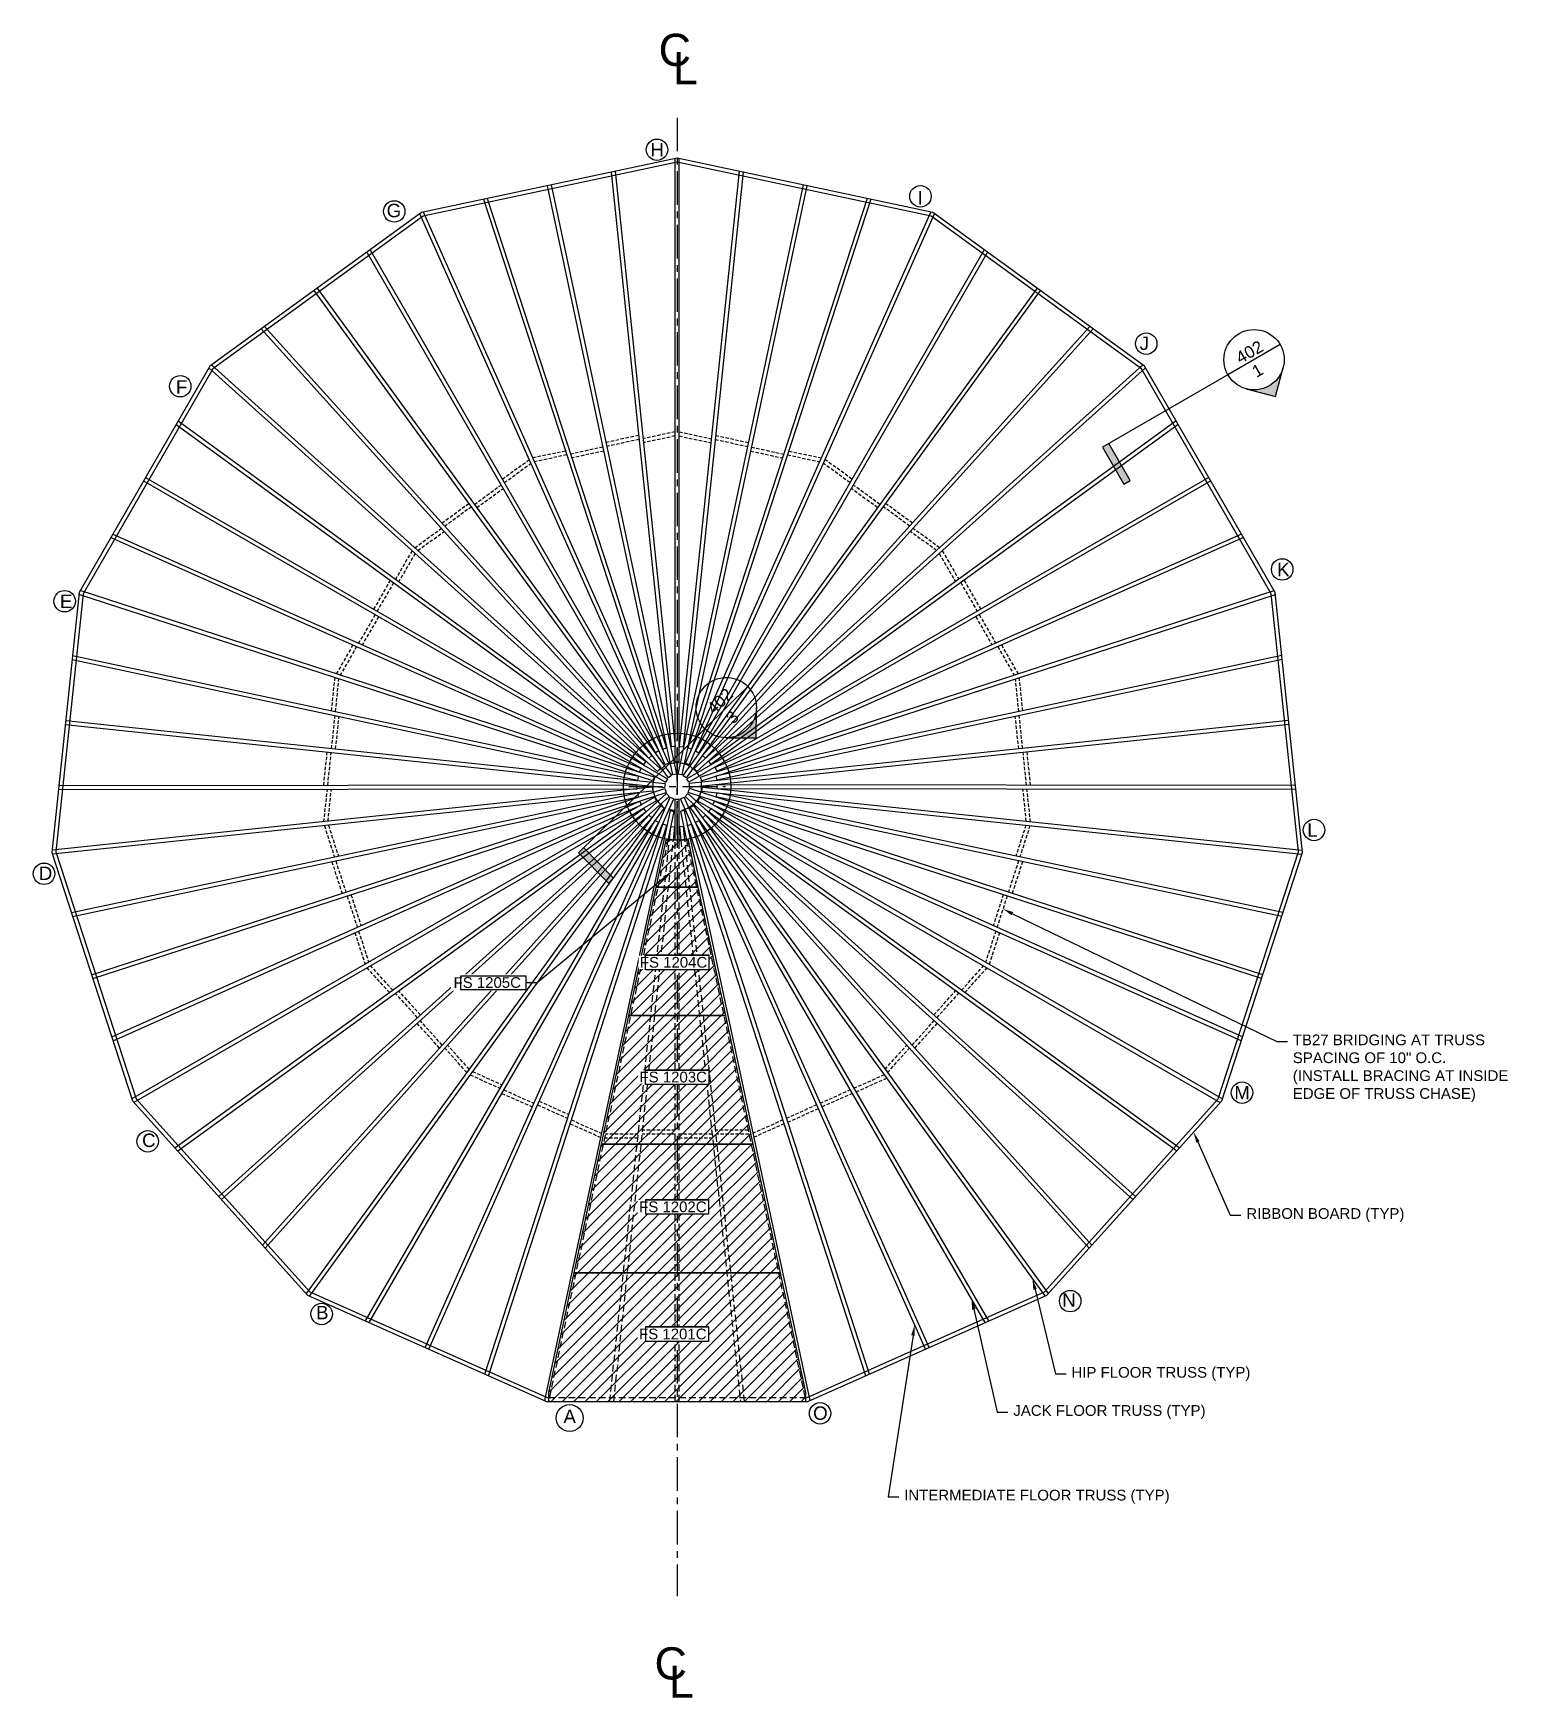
# Model space of a CAD drawing. Header units: inches. Extents: x -240 to 310, y -340 to 281.
import ezdxf
from ezdxf import colors
from ezdxf.entities.mleader import LeaderData, LeaderLine
from ezdxf.enums import TextEntityAlignment as Align
from ezdxf.math import Vec2, Vec3

# ---------------------------------------------------------------- set-up
doc = ezdxf.new("R2010")
doc.units = ezdxf.units.IN
doc.header["$LTSCALE"] = 10
doc.header["$MEASUREMENT"] = 0
doc.header["$PDMODE"] = 34
doc.header["$PDSIZE"] = 18
for name, pattern in [('CENTER', [2, 1.25, -0.25, 0.25, -0.25]), ('HIDDEN', [0.375, 0.25, -0.125]), ('HIDDEN2', [0.1875, 0.125, -0.0625])]:
    doc.linetypes.add(name, pattern=pattern)
doc.layers.get('0').update_dxf_attribs({"linetype": 'CONTINUOUS'})
for name, color, linetype in [('A-BLUE', 5, 'CONTINUOUS'), ('A-PMARK', 1, 'CONTINUOUS'), ('A-SCH', 171, 'CONTINUOUS'), ('A-TXT', 222, 'CONTINUOUS'), ('R-CENTER', 5, 'CENTER'), ('R-FL-HIP', 1, 'CONTINUOUS'), ('R-FL-INT', 3, 'CONTINUOUS'), ('R-FL-JACK', 220, 'CONTINUOUS'), ('R-PERIM', 1, 'CONTINUOUS'), ('S-HDWR', 104, 'CONTINUOUS'), ('S-TXT', 222, 'CONTINUOUS')]:
    doc.layers.add(name, color=color, linetype=linetype)
doc.styles.add('style1', font='arial.ttf')

# ---------------------------------------------------------------- blocks, each defined once
blk = doc.blocks.new('CENTERLINENOTE')
at = {"color": 5, "style": 'style1'}
for s, p in [('C', (-8.45, -1.65)), ('L', (-3.11, -8.46))]:
    blk.add_text(s, height=12, dxfattribs=at).set_placement(p)
blk = doc.blocks.new('DH_PMark_1200')
at = {"layer": 'A-PMARK'}
for centre, radius in [((-7.52, 237.73), 4), ((90.78, 220.36), 4), ((-105.55, 214.7), 4), ((175, 165.36), 4), ((-185.38, 149.47), 4), ((225.73, 81.07), 4), ((-228.52, 69.23), 4), ((237.61, -16.16), 4), ((-236.21, -32.53), 4), ((210.74, -114.21), 4), ((-197.54, -132.39), 4), ((146.64, -192.03), 4), ((-132.64, -196.83), 4), ((-40.1, -235.66), 5), ((53.33, -233.91), 4)]:
    blk.add_circle(centre, radius, dxfattribs=at)
at = {"layer": 'R-CENTER', "color": 0}
blk.add_point((0, 0), dxfattribs=at)
at = {"layer": 'A-PMARK', "char_height": 5, "attachment_point": 2, "style": 'style1'}
for s, insert, width in [('H', (-7.49, 240.24), 3.531), ('G', (-105.67, 217.55), 3.8032), ('I', (90.65, 222.29), 1.3585), ('J', (174.28, 167.99), 2.4447), ('F', (-184.87, 151.67), 2.9867), ('K', (226.15, 83.55), 3.2613), ('E', (-227.94, 71.67), 3.2613), ('L', (237.03, -13.72), 2.7193), ('D', (-235.65, -29.84), 3.531), ('M', (210.78, -111.67), 4.073), ('C', (-197.11, -129.5), 3.531), ('N', (146.2, -189.13), 3.531), ('B', (-132.4, -193.8), 3.2613), ('A', (-40.09, -232.57), 3.2756), ('O', (53.44, -231.34), 3.8032)]:
    blk.add_mtext(s, dxfattribs=dict(at, insert=insert, width=width))
blk = doc.blocks.new('*U92')
h = blk.add_hatch(color=256)
h.dxf.hatch_style = 1
h.paths.add_polyline_path([(-3.109, 0), (-3.222, 0), (-3.222, -0.663), (-3.109, -0.663)])
h = blk.add_hatch(color=256)
h.dxf.hatch_style = 1
h.paths.add_polyline_path([(0.331, -0.331, -0.414214), (-0.331, -0.331), (0, -0.663)])
blk.add_line((0.469, 0), (-0.469, 0))
for points in [[(-0.469, 0), (-3.222, 0), (-3.222, -0.663), (-3.109, -0.663), (-3.109, 0)], [(-0.331, -0.331), (0, -0.663), (0.331, -0.331)]]:
    blk.add_lwpolyline(points)
blk.add_circle((0, 0), 0.469)
at = {"style": 'style1', "flags": 4}
for tag, p in [('SHEET', (-0.002, 0.046)), ('VIEW', (-0.038, -0.265))]:
    blk.add_attdef(tag, text='', height=0.188, dxfattribs=at).set_placement(p, align=Align.CENTER)
blk = doc.blocks.new('*U91')
h = blk.add_hatch(color=256)
h.dxf.hatch_style = 1
h.paths.add_polyline_path([(-2.608, 0), (-2.722, 0), (-2.722, -0.663), (-2.608, -0.663)])
h = blk.add_hatch(color=256)
h.dxf.hatch_style = 1
h.paths.add_polyline_path([(0.331, -0.331, -0.414214), (-0.331, -0.331), (0, -0.663)])
blk.add_line((0.469, 0), (-0.469, 0))
for points in [[(-0.469, 0), (-2.722, 0), (-2.722, -0.663), (-2.608, -0.663), (-2.608, 0)], [(-0.331, -0.331), (0, -0.663), (0.331, -0.331)]]:
    blk.add_lwpolyline(points)
blk.add_circle((0, 0), 0.469)
at = {"style": 'style1', "flags": 4}
for tag, p in [('SHEET', (-0.002, 0.046)), ('VIEW', (-0.038, -0.265))]:
    blk.add_attdef(tag, text='', height=0.188, dxfattribs=at).set_placement(p, align=Align.CENTER)

msp = doc.modelspace()

# ---------------------------------------------------------------- hatches: boundary and pattern name
at = {"layer": 'A-BLUE'}
h = msp.add_hatch(dxfattribs=at)
h.set_pattern_fill('ANSI31', color=256, scale=24)
h.paths.add_polyline_path([(48, -229.47), (48, -226.12), (38.51, -181.47), (-38.51, -181.47), (-48, -226.12), (-48, -229.47)])
h.paths.add_polyline_path([(11.7, -201.54), (-11.7, -201.54), (-11.7, -207.04), (11.7, -207.04)], flags=16)
h.paths.add_polyline_path([(28.31, -133.47), (18.1, -85.47), (-18.1, -85.47), (-28.31, -133.47)])
h.paths.add_polyline_path([(38.51, -181.47), (28.31, -133.47), (-28.31, -133.47), (-38.51, -181.47)])
h.paths.add_polyline_path([(11.73, -154.08), (-11.73, -154.08), (-11.73, -159.58), (11.73, -159.58)], flags=16)
h.paths.add_polyline_path([(11.86, -105.64), (-11.86, -105.64), (-11.86, -111.14), (11.86, -111.14)], flags=16)
h.paths.add_polyline_path([(18.1, -85.47), (7.9, -37.47), (-7.9, -37.47), (-18.1, -85.47)])
h.paths.add_polyline_path([(7.9, -37.47), (4.19, -20), (-4.19, -20), (-7.9, -37.47)])
h.paths.add_polyline_path([(11.85, -62.81), (-11.85, -62.81), (-11.85, -68.31), (11.85, -68.31)], flags=16)

# ---------------------------------------------------------------- linework, layer by layer
at = {"layer": 'A-BLUE', "linetype": 'HIDDEN'}
for p, q in [((-3.48, -19.99), (-48.01, -229.47)), ((-25.14, -229.47), (-2.88, -20)), ((-23.63, -229.47), (-1.37, -20)), ((-0.75, -229.47), (-0.75, -19.99)), ((0.75, -229.47), (0.75, -19.98)), ((25.14, -229.47), (2.88, -20)), ((3.48, -20), (48.01, -229.47))]:
    msp.add_line(p, q, dxfattribs=at)
at = {"layer": 'A-BLUE'}
for points in [[(7.9, -37.47), (4.19, -20), (-4.19, -20), (-7.9, -37.47)], [(18.1, -85.47), (7.9, -37.47), (-7.9, -37.47), (-18.1, -85.47)], [(28.31, -133.47), (18.1, -85.47), (-18.1, -85.47), (-28.31, -133.47)], [(38.51, -181.47), (28.31, -133.47), (-28.31, -133.47), (-38.51, -181.47)], [(48, -229.47), (48, -226.12), (38.51, -181.47), (-38.51, -181.47), (-48, -226.12), (-48, -229.47)]]:
    msp.add_lwpolyline(points, close=True, dxfattribs=at)
at = {"layer": 'A-BLUE', "linetype": 'HIDDEN'}
for points in [[(1.37, -20), (23.63, -229.47)], [(-48, -227.97), (48.46, -227.97)]]:
    msp.add_lwpolyline(points, dxfattribs=at)
at = {"layer": 'R-CENTER'}
msp.add_line((0, 249.69), (0, -302.21), dxfattribs=at)
at = {"layer": 'R-CENTER', "color": 5}
msp.add_point((0, 0), dxfattribs=at)
at = {"layer": 'R-FL-HIP'}
for p, q in [((-0.75, 9.26), (-0.75, 234.44)), ((0.75, 9.26), (0.75, 234.44)), ((-4.45, 8.16), (-96.04, 213.86)), ((-3.08, 8.77), (-94.67, 214.47)), ((3.08, 8.77), (94.67, 214.47)), ((4.45, 8.16), (96.04, 213.86)), ((-7.38, 5.64), (-174.72, 156.31)), ((-6.38, 6.75), (-173.72, 157.43)), ((6.38, 6.75), (173.72, 157.43)), ((7.38, 5.64), (174.72, 156.31)), ((-9.04, 2.15), (-223.19, 71.73)), ((-8.58, 3.58), (-222.73, 73.16)), ((8.58, 3.58), (222.73, 73.16)), ((9.04, 2.15), (223.19, 71.73)), ((-6.38, 6.75), (-7.38, 5.64)), ((-3.08, 8.77), (-4.45, 8.16)), ((0.75, 9.26), (-0.75, 9.26)), ((4.45, 8.16), (3.08, 8.77)), ((7.38, 5.64), (6.38, 6.75)), ((-8.58, 3.58), (-9.04, 2.15)), ((8.58, 3.58), (9.04, 2.15)), ((-9.29, -0.22), (-233.23, -23.76)), ((-9.13, -1.71), (-233.07, -25.25)), ((-8.4, -3.98), (-203.4, -116.57)), ((-7.65, -5.28), (-202.65, -117.87)), ((-9.29, -0.22), (-9.13, -1.71)), ((-8.4, -3.98), (-7.65, -5.28)), ((8.4, -3.98), (7.65, -5.28)), ((7.65, -5.28), (202.65, -117.87)), ((8.4, -3.98), (203.4, -116.57)), ((9.29, -0.22), (9.13, -1.71)), ((9.13, -1.71), (233.07, -25.25)), ((9.29, -0.22), (233.23, -23.76)), ((-6.05, -7.05), (-138.4, -189.22)), ((-4.84, -7.93), (-137.19, -190.1)), ((-2.66, -8.9), (-49.48, -229.16)), ((-6.05, -7.05), (-4.84, -7.93)), ((-1.19, -9.21), (-3.48, -19.99)), ((-2.66, -8.9), (-1.19, -9.21)), ((2.66, -8.9), (1.19, -9.21)), ((1.19, -9.21), (3.48, -20)), ((2.66, -8.9), (49.48, -229.16)), ((6.05, -7.05), (4.84, -7.93)), ((4.84, -7.93), (137.19, -190.1)), ((6.05, -7.05), (138.4, -189.22))]:
    msp.add_line(p, q, dxfattribs=at)
msp.add_circle((0, 0), 20, dxfattribs=at)
at = {"layer": 'R-FL-INT'}
for p, q in [((-48.44, 224.3), (-1.69, 4.36)), ((-46.98, 224.61), (-0.23, 4.67)), ((46.98, 224.61), (0.23, 4.67)), ((48.44, 224.3), (1.69, 4.36)), ((-135.49, 185.2), (-3.32, 3.29)), ((-134.27, 186.09), (-2.1, 4.17)), ((134.27, 186.09), (2.1, 4.17)), ((135.49, 185.2), (3.32, 3.29)), ((-199.1, 114.09), (-4.37, 1.66)), ((-198.35, 115.38), (-3.62, 2.96)), ((198.35, 115.38), (3.62, 2.96)), ((199.1, 114.09), (4.37, 1.66)), ((-228.29, 23.24), (-4.67, -0.26)), ((-228.13, 24.73), (-4.51, 1.23)), ((228.13, 24.73), (4.51, 1.23)), ((228.29, 23.24), (4.67, -0.26)), ((-4.51, 1.23), (-4.67, -0.26)), ((-3.62, 2.96), (-4.37, 1.66)), ((-2.1, 4.17), (-3.32, 3.29)), ((-0.23, 4.67), (-1.69, 4.36)), ((1.69, 4.36), (0.23, 4.67)), ((3.32, 3.29), (2.1, 4.17)), ((4.37, 1.66), (3.62, 2.96)), ((4.67, -0.26), (4.51, 1.23)), ((-218.47, -70.2), (-4.62, -0.71)), ((-218.01, -71.62), (-4.16, -2.14)), ((-171.03, -152.99), (-3.93, -2.53)), ((-170.03, -154.1), (-2.93, -3.64)), ((-94.02, -209.33), (-2.56, -3.91)), ((-92.65, -209.94), (-1.19, -4.52)), ((-4.62, -0.71), (-4.16, -2.14)), ((-3.93, -2.53), (-2.93, -3.64)), ((-2.56, -3.91), (-1.19, -4.52)), ((-0.75, -4.61), (0.75, -4.61)), ((-0.75, -20), (-0.75, -4.61)), ((0.75, -20), (0.75, -4.61)), ((1.19, -4.52), (2.56, -3.91)), ((92.65, -209.94), (1.19, -4.52)), ((94.02, -209.33), (2.56, -3.91)), ((2.93, -3.64), (3.93, -2.53)), ((170.03, -154.1), (2.93, -3.64)), ((171.03, -152.99), (3.93, -2.53)), ((4.16, -2.14), (4.62, -0.71)), ((218.01, -71.62), (4.16, -2.14)), ((218.47, -70.2), (4.62, -0.71))]:
    msp.add_line(p, q, dxfattribs=at)
at = {"layer": 'R-FL-JACK'}
for p, q in [((-24.59, 229.37), (-2.29, 14.81)), ((-23.12, 229.68), (-0.8, 14.97)), ((23.12, 229.68), (0.8, 14.97)), ((24.59, 229.37), (2.29, 14.81)), ((-72.3, 219.23), (-5.36, 14)), ((-70.83, 219.54), (-3.93, 14.47)), ((70.83, 219.54), (3.93, 14.47)), ((72.3, 219.23), (5.36, 14)), ((-115.76, 199.54), (-8.12, 12.6)), ((-114.54, 200.42), (-6.82, 13.35)), ((114.54, 200.42), (6.82, 13.35)), ((115.76, 199.54), (8.12, 12.6)), ((-155.22, 170.87), (-10.59, 10.61)), ((-154, 171.75), (-9.47, 11.62)), ((154, 171.75), (9.47, 11.62)), ((155.22, 170.87), (10.59, 10.61)), ((-186.91, 135.2), (-12.54, 8.21)), ((-186.16, 136.51), (-11.66, 9.42)), ((186.16, 136.51), (11.66, 9.42)), ((186.91, 135.2), (12.54, 8.21)), ((-210.54, 94.27), (-13.38, 6.76)), ((-211.3, 92.96), (-13.99, 5.39)), ((211.3, 92.96), (14.64, 5.68)), ((-225.74, 47.49), (-14.8, 2.4)), ((-225.58, 48.99), (-14.48, 3.86)), ((225.58, 48.99), (14.48, 3.86)), ((225.74, 47.49), (14.8, 2.4)), ((-6.82, 13.35), (-8.12, 12.6)), ((-5.36, 14), (-3.93, 14.47)), ((-0.8, 14.97), (-2.29, 14.81)), ((0.8, 14.97), (2.29, 14.81)), ((5.36, 14), (3.93, 14.47)), ((6.82, 13.35), (8.12, 12.6)), ((-13.99, 5.39), (-13.38, 6.76)), ((-11.66, 9.42), (-12.54, 8.21)), ((-10.59, 10.61), (-9.47, 11.62)), ((10.59, 10.61), (9.47, 11.62)), ((11.66, 9.42), (12.54, 8.21)), ((-230.68, 0.48), (-14.97, 0.73)), ((-14.97, -0.77), (-14.97, 0.73)), ((-14.48, 3.86), (-14.8, 2.4)), ((14.48, 3.86), (14.8, 2.4)), ((230.68, 0.48), (14.97, 0.73)), ((14.97, -0.77), (14.97, 0.73)), ((-230.84, -1.02), (-14.97, -0.77)), ((-226.01, -47), (-14.8, -2.36)), ((-225.54, -48.43), (-14.49, -3.83)), ((-210.94, -93.39), (-13.98, -5.42)), ((-14.8, -2.36), (-14.49, -3.83)), ((-13.36, -6.79), (-13.98, -5.42)), ((13.36, -6.79), (13.98, -5.42)), ((210.94, -93.39), (13.98, -5.42)), ((14.8, -2.36), (14.49, -3.83)), ((225.54, -48.43), (14.49, -3.83)), ((226.01, -47), (14.8, -2.36)), ((230.84, -1.02), (14.97, -0.77)), ((-210.47, -94.82), (-13.36, -6.79)), ((-187.35, -134.86), (-12.56, -8.18)), ((-186.34, -135.98), (-11.68, -9.39)), ((-154.72, -171.11), (-10.56, -10.64)), ((-153.71, -172.23), (-9.45, -11.64)), ((-12.56, -8.18), (-11.68, -9.39)), ((-9.45, -11.64), (-10.56, -10.64)), ((9.45, -11.64), (10.56, -10.64)), ((153.71, -172.23), (9.45, -11.64)), ((154.72, -171.11), (10.56, -10.64)), ((12.56, -8.18), (11.68, -9.39)), ((186.34, -135.98), (11.68, -9.39)), ((187.35, -134.86), (12.56, -8.18)), ((210.47, -94.82), (13.36, -6.79)), ((-116.3, -199.4), (-8.15, -12.58)), ((-114.92, -200.02), (-6.85, -13.33)), ((-71.74, -219.24), (-5.32, -14.01)), ((-70.37, -219.86), (-3.9, -14.48)), ((-8.15, -12.58), (-6.85, -13.33)), ((-3.9, -14.48), (-5.32, -14.01)), ((-2.88, -20), (-2.33, -14.81)), ((-2.33, -14.81), (-0.84, -14.97)), ((-1.37, -20), (-0.84, -14.97)), ((2.33, -14.81), (0.84, -14.97)), ((2.88, -20), (2.33, -14.81)), ((3.9, -14.48), (5.32, -14.01)), ((70.37, -219.86), (3.9, -14.48)), ((71.74, -219.24), (5.32, -14.01)), ((8.15, -12.58), (6.85, -13.33)), ((114.92, -200.02), (6.85, -13.33)), ((116.3, -199.4), (8.15, -12.58))]:
    msp.add_line(p, q, dxfattribs=at)
for points in [[(210.54, 94.27), (14.15, 7.1), (14.76, 5.73)], [(2.33, -14.81), (0.84, -14.97), (1.37, -20)]]:
    msp.add_lwpolyline(points, dxfattribs=at)
at = {"layer": 'R-PERIM'}
msp.add_lwpolyline([(137.89, -189.79), (203.17, -117.3), (233.31, -24.52), (223.11, 72.49), (174.34, 156.98), (95.42, 214.31), (0, 234.6), (-95.42, 214.31), (-174.34, 156.98), (-223.11, 72.49), (-233.31, -24.52), (-203.17, -117.3), (-137.89, -189.79), (-48.78, -229.47), (48.78, -229.47)], close=True, dxfattribs=at)
for points in [[(136.99, -188.55), (201.84, -116.53), (231.79, -24.36), (221.66, 72.02), (173.2, 155.95), (94.79, 212.91), (0, 233.06), (-94.79, 212.91), (-173.2, 155.95), (-221.66, 72.02), (-231.79, -24.36), (-201.84, -116.53), (-136.99, -188.55), (-48.46, -227.97), (-48, -227.97)], [(48.46, -227.97), (136.99, -188.55)]]:
    msp.add_lwpolyline(points, dxfattribs=at)
at = {"layer": 'S-HDWR', "linetype": 'HIDDEN2'}
for points in [[(-14.38, 131.07), (-26.54, 128.49)], [(-0.75, 132.44), (-12.75, 129.89)], [(-0.75, 130.9), (-12.59, 128.39)], [(0.75, 132.44), (12.75, 129.89)], [(0.75, 130.9), (12.59, 128.39)], [(14.38, 131.07), (26.54, 128.49)], [(-41.65, 125.28), (-53.81, 122.69)], [(-27.7, 126.71), (-39.71, 124.16)], [(-27.39, 125.24), (-39.24, 122.72)], [(-14.23, 129.57), (-26.23, 127.02)], [(14.23, 129.57), (26.23, 127.02)], [(27.39, 125.24), (39.24, 122.72)], [(27.7, 126.71), (39.71, 124.16)], [(41.65, 125.28), (53.81, 122.69)], [(-65.23, 114.78), (-55.18, 122.08)], [(-64.48, 113.47), (-54.55, 120.68)], [(-41.18, 123.84), (-53.18, 121.29)], [(41.18, 123.84), (53.18, 121.29)], [(64.48, 113.47), (54.55, 120.68)], [(65.23, 114.78), (55.18, 122.08)], [(-75.63, 105.37), (-65.7, 112.59)], [(75.63, 105.37), (65.7, 112.59)], [(-87.78, 98.39), (-77.72, 105.7)], [(-74.75, 104.16), (-64.95, 111.28)], [(74.75, 104.16), (64.95, 111.28)], [(87.78, 98.39), (77.72, 105.7)], [(-86.77, 97.27), (-76.84, 104.49)], [(86.77, 97.27), (76.84, 104.49)], [(-97.92, 89.18), (-87.99, 96.39)], [(-96.78, 88.15), (-86.98, 95.27)], [(96.78, 88.15), (86.98, 95.27)], [(97.92, 89.18), (87.99, 96.39)], [(-98.92, 88.06), (-105.06, 77.44)], [(-97.78, 87.04), (-103.84, 76.55)], [(97.78, 87.04), (103.84, 76.55)], [(98.92, 88.06), (105.06, 77.44)], [(-107.03, 77.02), (-113.25, 66.25)], [(-105.81, 76.13), (-111.95, 65.5)], [(105.81, 76.13), (111.95, 65.5)], [(107.03, 77.02), (113.25, 66.25)], [(-112.7, 64.2), (-118.84, 53.57)], [(-111.4, 63.45), (-117.46, 52.96)], [(111.4, 63.45), (117.46, 52.96)], [(112.7, 64.2), (118.84, 53.57)], [(-120.97, 52.88), (-127.18, 42.11)], [(-119.59, 52.26), (-125.72, 41.64)], [(119.59, 52.26), (125.72, 41.64)], [(120.97, 52.88), (127.18, 42.11)], [(-128.95, 28.33), (-127.65, 40.69)], [(-127.47, 28.01), (-126.19, 40.21)], [(127.47, 28.01), (126.19, 40.21)], [(128.95, 28.33), (127.65, 40.69)], [(-128.91, 14.3), (-127.63, 26.51)], [(-127.42, 14.15), (-126.15, 26.2)], [(127.42, 14.15), (126.15, 26.2)], [(128.91, 14.3), (127.63, 26.51)], [(-131.86, 0.6), (-130.56, 12.97)], [(-130.35, 0.6), (-129.07, 12.81)], [(130.35, 0.6), (129.07, 12.81)], [(131.86, 0.6), (130.56, 12.97)], [(-131.79, -13.1), (-130.51, -0.9)], [(-130.27, -12.94), (-129, -0.9)], [(130.27, -12.94), (129, -0.9)], [(131.79, -13.1), (130.51, -0.9)], [(-131.63, -14.59), (-127.84, -26.26)], [(-130.11, -14.43), (-126.37, -25.95)], [(130.11, -14.43), (126.37, -25.95)], [(131.63, -14.59), (127.84, -26.26)], [(-128.85, -28), (-125.01, -39.83)], [(-127.38, -27.69), (-123.58, -39.37)], [(127.38, -27.69), (123.58, -39.37)], [(128.85, -28), (125.01, -39.83)], [(-123.12, -40.79), (-119.33, -52.47)], [(-121.69, -40.33), (-117.95, -51.85)], [(121.69, -40.33), (117.95, -51.85)], [(123.12, -40.79), (119.33, -52.47)], [(-120.24, -54.52), (-116.4, -66.34)], [(-118.86, -53.9), (-115.07, -65.57)], [(118.86, -53.9), (115.07, -65.57)], [(120.24, -54.52), (116.4, -66.34)], [(-107.33, -76.87), (-115.65, -67.64)], [(-106.11, -75.99), (-114.32, -66.87)], [(106.11, -75.99), (114.32, -66.87)], [(107.33, -76.87), (115.65, -67.64)], [(-96.89, -86.23), (-105.1, -77.11)], [(-95.77, -85.23), (-103.88, -76.22)], [(95.77, -85.23), (103.88, -76.22)], [(96.89, -86.23), (105.1, -77.11)], [(-88.68, -97.59), (-97, -88.35)], [(-87.67, -96.47), (-95.88, -87.34)], [(87.67, -96.47), (95.88, -87.34)], [(88.68, -97.59), (97, -88.35)], [(-78.45, -106.7), (-86.66, -97.59)], [(-77.55, -105.46), (-85.65, -96.47)], [(77.55, -105.46), (85.65, -96.47)], [(78.45, -106.7), (86.66, -97.59)], [(-77.24, -107.59), (-66.03, -112.58)], [(-76.34, -106.35), (-65.28, -111.27)], [(77.24, -107.59), (66.03, -112.58)], [(66.79, -113.88), (78.14, -108.83)], [(-65.41, -114.49), (-54.05, -119.55)], [(-64.65, -113.19), (-53.44, -118.18)], [(-51.46, -117.42), (-40.39, -122.35)], [(64.65, -113.19), (53.44, -118.18)], [(65.41, -114.49), (54.05, -119.55)], [(-52.07, -118.79), (-40.85, -123.79)], [(52.07, -118.79), (40.85, -123.79)], [(41.32, -125.22), (52.68, -120.16)], [(-39.94, -125.83), (-28.59, -130.89)], [(-39.48, -124.4), (-28.27, -129.39)], [(39.48, -124.4), (28.27, -129.39)], [(39.94, -125.83), (28.59, -130.89)]]:
    msp.add_lwpolyline(points, dxfattribs=at)
at = {"layer": 'S-HDWR', "color": 5, "linetype": 'HIDDEN2'}
for points in [[(-14.53, -129.7), (-26.8, -129.7)], [(-0.75, -129.7), (-13.03, -129.7)], [(-0.75, -128.2), (-12.87, -128.2)], [(13.03, -129.7), (0.75, -129.7)], [(26.48, -128.2), (14.37, -128.2)], [(26.8, -129.7), (14.53, -129.7)], [(-14.69, -131.2), (-27.12, -131.2)], [(13.18, -131.2), (0.75, -131.2)]]:
    msp.add_lwpolyline(points, dxfattribs=at)

# ---------------------------------------------------------------- block references
at = {"layer": 'A-SCH'}
ref = msp.add_blockref('*U91', (215.24, 159.37, 14.93), dxfattribs=dict(at, xscale=24.00000012842077, yscale=24.00000012842077, zscale=24.00000012842077, rotation=30.0000846026367))
ref.add_attrib('SHEET', '402', dxfattribs={"layer": '0', "height": 4.5, "rotation": 30.00008, "style": 'style1'}).set_placement((214.65, 160.31, 14.93), align=Align.CENTER)
ref.add_attrib('VIEW', '1', dxfattribs={"layer": '0', "height": 4.5, "rotation": 30.00008, "style": 'style1'}).set_placement((217.63, 153.4, 14.93), align=Align.CENTER)
at = {"layer": 'R-CENTER'}
for p in [(1.52, 270.67), (0, -331.59)]:
    msp.add_blockref('CENTERLINENOTE', p, dxfattribs=at)

# ---------------------------------------------------------------- leaders
at = {"layer": 'A-TXT'}
ml = msp.add_multileader_mtext('Standard', dxfattribs=at)
ml.set_content('{\\fArial|b0|i0|c0|p34;TB27 BRIDGING AT TRUSS\\PSPACING OF 10" O.C.\\P(INSTALL BRACING AT INSIDE\\PEDGE OF TRUSS CHASE)}', color=256, style='style1')
ml.set_leader_properties()
ml.build(insert=Vec2(0, 0))
ml.multileader.update_dxf_attribs({"text_right_attachment_type": 3, "dogleg_length": 4})
ctx = ml.context
ctx.base_point, ctx.plane_origin = Vec3(227.69, -95.11), Vec3(100.99, -81.67)
ctx.right_attachment = 3
notes = []
notes.append((ctx, [(0, (1, 1, 0), (223.69, -95.11), (1, 0), 4, [(0, [(121.53, -45.67)], 0, [])])]))
ctx.mtext.insert, ctx.mtext.flow_direction = Vec3(229.69, -92.52), 5
ml = msp.add_multileader_mtext('Standard', dxfattribs=at)
ml.set_content('{\\fArial|b0|i0|c0|p34;RIBBON BOARD (TYP)}', color=256, style='style1')
ml.set_leader_properties()
ml.build(insert=Vec2(0, 0))
ml.multileader.update_dxf_attribs({"text_right_attachment_type": 3, "dogleg_length": 4})
ctx = ml.context
ctx.base_point, ctx.plane_origin = Vec3(210.35, -159.92), Vec3(154.51, -146.44)
ctx.right_attachment = 3
notes.append((ctx, [(0, (1, 1, 0), (206.35, -159.92), (1, 0), 4, [(0, [(192.68, -128.94)], 0, [])])]))
ctx.mtext.insert, ctx.mtext.flow_direction = Vec3(212.35, -157.33), 5
ml = msp.add_multileader_mtext('Standard', dxfattribs=at)
ml.set_content('\\A1;{\\fArial|b0|i0|c0|p34;HIP FLOOR TRUSS (TYP)}', color=256, style='style1')
ml.set_leader_properties()
ml.build(insert=Vec2(0, 0))
ml.multileader.update_dxf_attribs({"text_right_attachment_type": 3, "dogleg_length": 4})
ctx = ml.context
ctx.base_point, ctx.plane_origin = Vec3(145.11, -219.2), Vec3(146.37, -192.55)
ctx.right_attachment = 3
notes.append((ctx, [(0, (1, 1, 0), (141.11, -219.2), (1, 0), 4, [(0, [(132.59, -183.77)], 0, [])])]))
ctx.mtext.insert, ctx.mtext.flow_direction = Vec3(147.11, -216.61), 5
ml = msp.add_multileader_mtext('Standard', dxfattribs=at)
ml.set_content('{\\fArial|b0|i0|c0|p34;JACK FLOOR TRUSS (TYP)}', color=256, style='style1')
ml.set_leader_properties()
ml.build(insert=Vec2(0, 0))
ml.multileader.update_dxf_attribs({"text_right_attachment_type": 3, "dogleg_length": 4})
ctx = ml.context
ctx.base_point, ctx.plane_origin = Vec3(123.43, -233.44), Vec3(128.67, -206.47)
ctx.right_attachment = 3
notes.append((ctx, [(0, (1, 1, 0), (119.43, -233.44), (1, 0), 4, [(0, [(109.8, -191.17)], 0, [])])]))
ctx.mtext.insert, ctx.mtext.flow_direction = Vec3(125.43, -230.85), 5
ml = msp.add_multileader_mtext('Standard', dxfattribs=at)
ml.set_content('{\\fArial|b0|i0|c0|p34;INTERMEDIATE FLOOR TRUSS (TYP)}', color=256, style='style1')
ml.set_leader_properties()
ml.build(insert=Vec2(0, 0))
ml.multileader.update_dxf_attribs({"text_right_attachment_type": 3, "dogleg_length": 4})
ctx = ml.context
ctx.base_point, ctx.plane_origin = Vec3(82.7, -265.03), Vec3(114.05, -222.52)
ctx.right_attachment = 3
notes.append((ctx, [(0, (1, 1, 0), (78.7, -265.03), (1, 0), 4, [(0, [(88.61, -200.87)], 0, [])])]))
ctx.mtext.insert, ctx.mtext.flow_direction = Vec3(84.7, -262.44), 5
for ctx, leaders in notes:
    for number, flags, end, landing, length, lines in leaders:
        leader = LeaderData()
        leader.index, (leader.has_last_leader_line, leader.has_dogleg_vector, leader.attachment_direction) = number, flags
        leader.last_leader_point, leader.dogleg_vector, leader.dogleg_length = Vec3(end), Vec3(landing), length
        for number, points, colour, breaks in lines:
            line = LeaderLine()
            line.index, line.vertices, line.color, line.breaks = number, Vec3.list(points), colors.encode_raw_color(colour), breaks
            leader.lines.append(line)
        ctx.leaders.append(leader)

# ---------------------------------------------------------------- next in the draw order: texts
at = {"layer": 'A-TXT', "char_height": 4, "attachment_point": 3, "style": 'style1', "bg_fill": 3, "box_fill_scale": 1.125, "bg_fill_color": 256, "bg_fill_transparency": 0}
for s, insert in [('{\\fArial|b0|i0|c0|p34;FS 1203C}', (11.11, -106.39)), ('{\\fArial|b0|i0|c0|p34;FS 1202C}', (10.98, -154.83)), ('{\\fArial|b0|i0|c0|p34;FS 1201C}', (10.95, -202.29))]:
    msp.add_mtext(s, dxfattribs=dict(at, insert=insert))

# ---------------------------------------------------------------- next in the draw order: leaders
at = {"layer": 'A-TXT'}
ml = msp.add_multileader_mtext('Standard', dxfattribs=at)
ml.set_content('{\\fArial|b0|i0|c0|p34;FS 1205C}', color=256, style='style1')
ml.set_leader_properties()
ml.build(insert=Vec2(0, 0))
ml.multileader.update_dxf_attribs({"text_right_attachment_type": 3, "dogleg_length": 4})
ctx = ml.context
ctx.base_point, ctx.plane_origin = Vec3(-81.99, -73.15), Vec3(-1.73, -31.48)
ctx.right_attachment, ctx.text_align_type = 3, 2
notes = []
notes.append((ctx, [(0, (1, 1, 0), (-52.27, -73.21), (-1, 0), 4, [(0, [(-1.73, -31.48)], 0, [])])]))
ctx.mtext.insert, ctx.mtext.alignment, ctx.mtext.flow_direction = Vec3(-58.27, -71.11), 3, 5
ctx.mtext.has_bg_fill, ctx.mtext.bg_color, ctx.mtext.bg_scale_factor, ctx.mtext.bg_transparency, ctx.mtext.use_window_bg_color = 1, -1073741824, 1.25, 0, 1
for ctx, leaders in notes:
    for number, flags, end, landing, length, lines in leaders:
        leader = LeaderData()
        leader.index, (leader.has_last_leader_line, leader.has_dogleg_vector, leader.attachment_direction) = number, flags
        leader.last_leader_point, leader.dogleg_vector, leader.dogleg_length = Vec3(end), Vec3(landing), length
        for number, points, colour, breaks in lines:
            line = LeaderLine()
            line.index, line.vertices, line.color, line.breaks = number, Vec3.list(points), colors.encode_raw_color(colour), breaks
            leader.lines.append(line)
        ctx.leaders.append(leader)

# ---------------------------------------------------------------- next in the draw order: linework, layer by layer
at = {"layer": 'A-TXT', "lineweight": -2}
for points in [[(-11.86, -105.64), (11.86, -105.64), (11.86, -111.14), (-11.86, -111.14)], [(-11.73, -154.08), (11.73, -154.08), (11.73, -159.58), (-11.73, -159.58)], [(-11.7, -201.54), (11.7, -201.54), (11.7, -207.04), (-11.7, -207.04)]]:
    msp.add_lwpolyline(points, close=True, dxfattribs=at)
at = {"layer": 'S-TXT'}
msp.add_lwpolyline([(-56.27, -70.68), (-80.84, -70.68), (-80.84, -75.75), (-56.27, -75.75)], close=True, dxfattribs=at)

# ---------------------------------------------------------------- next in the draw order: block references
at = {"layer": 'A-SCH'}
ref = msp.add_blockref('*U92', (18.33, 29.52, 14.93), dxfattribs=dict(at, xscale=24.00000012842078, yscale=24.00000012842078, zscale=24.00000012842078, rotation=44.54366609737277))
ref.add_attrib('SHEET', '402', dxfattribs={"layer": '0', "height": 4.5, "rotation": 44.54367, "style": 'style1'}).set_placement((17.52, 30.28, 14.93), align=Align.CENTER)
ref.add_attrib('VIEW', '3', dxfattribs={"layer": '0', "height": 4.5, "rotation": 44.54367, "style": 'style1'}).set_placement((22.14, 24.34, 14.93), align=Align.CENTER)

# ---------------------------------------------------------------- next in the draw order: texts
at = {"layer": 'A-TXT', "insert": (11.24, -63.56), "char_height": 4, "attachment_point": 3, "style": 'style1', "bg_fill": 3, "box_fill_scale": 1.125, "bg_fill_color": 256, "bg_fill_transparency": 0}
msp.add_mtext('{\\fArial|b0|i0|c0|p34;FS 1204C}', dxfattribs=at)

# ---------------------------------------------------------------- next in the draw order: linework, layer by layer
at = {"layer": 'A-TXT', "lineweight": -2}
msp.add_lwpolyline([(-11.85, -62.81), (11.85, -62.81), (11.85, -68.31), (-11.85, -68.31)], close=True, dxfattribs=at)

# ---------------------------------------------------------------- next in the draw order: block references
at = {"layer": 'A-PMARK'}
msp.add_blockref('DH_PMark_1200', (0, 0), dxfattribs=at)

doc.saveas('drawing.dxf')
